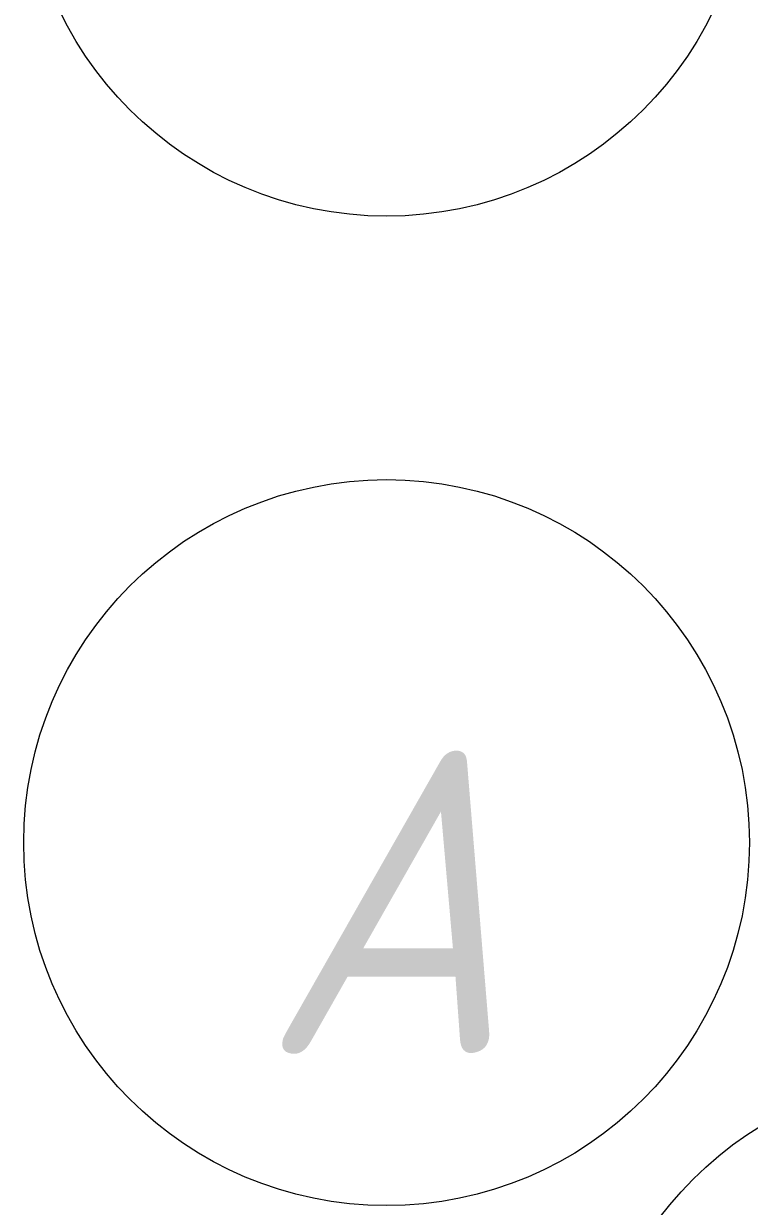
# Model space of a CAD drawing. Header units: millimetres. Extents: x 5993 to 95364, y 94667 to 143522.
# Drawn here: x 40760 to 41444, y 113608 to 114722 of the extents above; entities that cross this region are included whole.
import ezdxf

# ---------------------------------------------------------------- set-up
doc = ezdxf.new("R2010")
doc.units = ezdxf.units.MM
doc.layers.add('S-GRID-____-IDEN', color=7, linetype='Continuous', lineweight=9)
doc.styles.add('ISOCPEUR_I', font='isocpeui.ttf', dxfattribs={"height": 300})

# ---------------------------------------------------------------- blocks, each defined once
blk = doc.blocks.new('Ось сетки - Круг_Ø6_00__ISO-2_5_0_9K_-25732049-АР1_План отверстий 2 этажа в осях 1-64_А-ГГ')
at = {"layer": 'S-GRID-____-IDEN'}
blk.add_circle((0, 0), 3, dxfattribs=at)

msp = doc.modelspace()

# ---------------------------------------------------------------- block references
at = {"layer": 'S-GRID-____-IDEN', "xscale": 113.929722309601, "yscale": 113.929722309601, "zscale": 113.929722309601}
for p, rotation in [((41102.2, 114882.1), 269.9999999999996), ((41102.2, 113950.4), 89.99999999999982)]:
    msp.add_blockref('Ось сетки - Круг_Ø6_00__ISO-2_5_0_9K_-25732049-АР1_План отверстий 2 этажа в осях 1-64_А-ГГ', p, dxfattribs=dict(at, rotation=rotation))
msp.add_blockref('Ось сетки - Круг_Ø6_00__ISO-2_5_0_9K_-25732049-АР1_План отверстий 2 этажа в осях 1-64_А-ГГ', (41632.7, 113391.8), dxfattribs=at)

# ---------------------------------------------------------------- texts
at = {"layer": 'S-GRID-____-IDEN', "insert": (40983.1, 114037), "char_height": 284.824, "width": 287.709, "attachment_point": 1, "style": 'ISOCPEUR_I'}
msp.add_mtext('\\fISOCPEUR|b0|i1|c204|p34|;\\W.9;А', dxfattribs=at)

doc.saveas('drawing.dxf')
